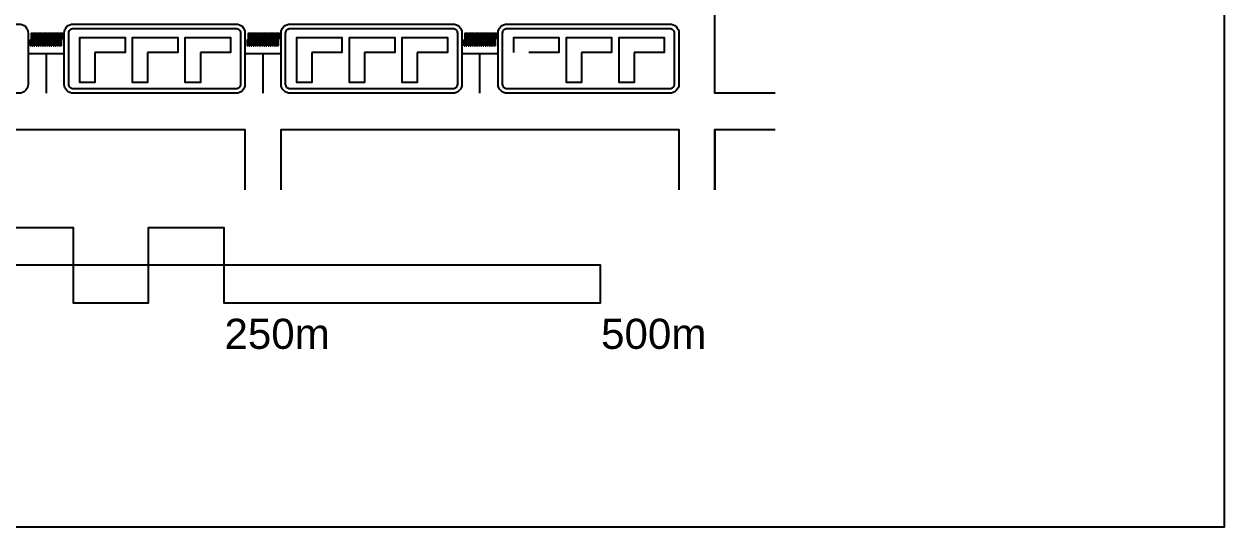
# Model space of a CAD drawing. Header units: millimetres. Extents: x 30 to 1399, y 0 to 1002.
# Drawn here: x 602 to 1399, y 79 to 413 of the extents above; entities that cross this region are included whole.
import ezdxf

# ---------------------------------------------------------------- set-up
doc = ezdxf.new("R2010")
doc.units = ezdxf.units.MM
doc.header["$LTSCALE"] = 0.1
doc.layers.add('buildings', color=255, linetype='Continuous')
doc.layers.add('lines', color=251, linetype='Continuous')
doc.styles.get("Standard").update_dxf_attribs({"font": 'arial.ttf'})

msp = doc.modelspace()

# ---------------------------------------------------------------- linework, layer by layer
msp.add_line((1061.17, 343.14), (1061.17, 303.14))
at = {"color": 7, "true_color": 0xffffff}
msp.add_lwpolyline([(97.75, 1001.97), (1399.06, 1001.97), (1399.06, 79.22), (97.75, 79.22)], close=True, dxfattribs=at)
for points in [[(1101.17, 367.14), (1061.17, 367.14), (1061.17, 551.14), (1101.17, 551.14)], [(485.17, 303.14), (485.17, 343.14), (749.17, 343.14), (749.17, 303.14)], [(773.17, 303.14), (773.17, 343.14), (1037.17, 343.14), (1037.17, 303.14)], [(1061.17, 303.14), (1061.17, 343.14), (1101.17, 343.14)], [(485.17, 253.14), (485.17, 278.14), (535.17, 278.14), (535.17, 228.14), (585.17, 228.14), (585.17, 278.14), (635.17, 278.14), (635.17, 228.14), (685.17, 228.14), (685.17, 278.14), (735.17, 278.14), (735.17, 228.14), (985.17, 228.14), (985.17, 253.14), (485.17, 253.14)]]:
    msp.add_lwpolyline(points)
at = {"color": 253}
msp.add_lwpolyline([(605.17, 407.14), (605.17, 373.14, -0.414214), (599.17, 367.14), (491.17, 367.14, -0.414214), (485.17, 373.14), (485.17, 407.14, -0.414214), (491.17, 413.14), (599.17, 413.14, -0.414214)], format="xyb", close=True, dxfattribs=at)
at = {"color": 40}
for points in [[(749.17, 407.14), (749.17, 373.14, -0.414214), (743.17, 367.14), (635.17, 367.14, -0.414214), (629.17, 373.14), (629.17, 407.14, -0.414214), (635.17, 413.14), (743.17, 413.14, -0.414214)], [(746.17, 407.14), (746.17, 373.14, -0.414214), (743.17, 370.14), (635.17, 370.14, -0.414214), (632.17, 373.14), (632.17, 407.14, -0.414214), (635.17, 410.14), (743.17, 410.14, -0.414214)], [(893.17, 407.14), (893.17, 373.14, -0.414214), (887.17, 367.14), (779.17, 367.14, -0.414214), (773.17, 373.14), (773.17, 407.14, -0.414214), (779.17, 413.14), (887.17, 413.14, -0.414214)], [(890.17, 407.14), (890.17, 373.14, -0.414214), (887.17, 370.14), (779.17, 370.14, -0.414214), (776.17, 373.14), (776.17, 407.14, -0.414214), (779.17, 410.14), (887.17, 410.14, -0.414214)], [(1037.17, 407.14), (1037.17, 373.14, -0.414214), (1031.17, 367.14), (923.17, 367.14, -0.414214), (917.17, 373.14), (917.17, 407.14, -0.414214), (923.17, 413.14), (1031.17, 413.14, -0.414214)], [(1034.17, 407.14), (1034.17, 373.14, -0.414214), (1031.17, 370.14), (923.17, 370.14, -0.414214), (920.17, 373.14), (920.17, 407.14, -0.414214), (923.17, 410.14), (1031.17, 410.14, -0.414214)]]:
    msp.add_lwpolyline(points, format="xyb", close=True, dxfattribs=at)
at = {"layer": 'buildings'}
for points in [[(639.53, 394.25), (639.53, 404.25), (669.53, 404.25), (669.53, 394.25), (649.53, 394.25)], [(649.53, 394.25), (649.53, 374.25), (639.53, 374.25), (639.53, 404.25), (649.53, 404.25)], [(674.53, 394.25), (674.53, 404.25), (704.53, 404.25), (704.53, 394.25), (684.53, 394.25)], [(684.53, 394.25), (684.53, 374.25), (674.53, 374.25), (674.53, 404.25), (684.53, 404.25)], [(709.53, 394.25), (709.53, 404.25), (739.53, 404.25), (739.53, 394.25), (719.53, 394.25)], [(719.53, 394.25), (719.53, 374.25), (709.53, 374.25), (709.53, 404.25), (719.53, 404.25)], [(783.53, 394.25), (783.53, 404.25), (813.53, 404.25), (813.53, 394.25), (793.53, 394.25)], [(793.53, 394.25), (793.53, 374.25), (783.53, 374.25), (783.53, 404.25), (793.53, 404.25)], [(818.53, 394.25), (818.53, 404.25), (848.53, 404.25), (848.53, 394.25), (828.53, 394.25)], [(828.53, 394.25), (828.53, 374.25), (818.53, 374.25), (818.53, 404.25), (828.53, 404.25)], [(853.53, 394.25), (853.53, 404.25), (883.53, 404.25), (883.53, 394.25), (863.53, 394.25)], [(863.53, 394.25), (863.53, 374.25), (853.53, 374.25), (853.53, 404.25), (863.53, 404.25)], [(927.53, 394.25), (927.53, 404.25), (957.53, 404.25), (957.53, 394.25), (937.53, 394.25)], [(962.53, 394.25), (962.53, 404.25), (992.53, 404.25), (992.53, 394.25), (972.53, 394.25)], [(972.53, 394.25), (972.53, 374.25), (962.53, 374.25), (962.53, 404.25), (972.53, 404.25)], [(997.53, 394.25), (997.53, 404.25), (1027.53, 404.25), (1027.53, 394.25), (1007.53, 394.25)], [(1007.53, 394.25), (1007.53, 374.25), (997.53, 374.25), (997.53, 404.25), (1007.53, 404.25)]]:
    msp.add_lwpolyline(points, dxfattribs=at)
at = {"layer": 'lines'}
for p, q in [((606.75, 398.64), (607.25, 398.64)), ((750.75, 398.64), (751.25, 398.64)), ((894.75, 398.64), (895.25, 398.64)), ((605.17, 393.64), (629.17, 393.64)), ((617.17, 393.64), (617.17, 367.14)), ((749.17, 393.64), (773.17, 393.64)), ((761.17, 367.14), (761.17, 393.64)), ((893.17, 393.64), (917.17, 393.64)), ((905.17, 367.14), (905.17, 393.64))]:
    msp.add_line(p, q, dxfattribs=at)
for points in [[(607.42, 403.14), (607.42, 407.14), (607.92, 407.14), (607.92, 403.14)], [(608.67, 403.14), (608.67, 407.14), (609.17, 407.14), (609.17, 403.14)], [(609.92, 403.14), (609.92, 407.14), (610.42, 407.14), (610.42, 403.14)], [(611.17, 403.14), (611.17, 407.14), (611.67, 407.14), (611.67, 403.14)], [(612.42, 403.14), (612.42, 407.14), (612.92, 407.14), (612.92, 403.14)], [(613.67, 403.14), (613.67, 407.14), (614.17, 407.14), (614.17, 403.14)], [(614.92, 403.14), (614.92, 407.14), (615.42, 407.14), (615.42, 403.14)], [(616.17, 403.14), (616.17, 407.14), (616.67, 407.14), (616.67, 403.14)], [(617.42, 403.14), (617.42, 407.14), (617.92, 407.14), (617.92, 403.14)], [(618.67, 403.14), (618.67, 407.14), (619.17, 407.14), (619.17, 403.14)], [(619.92, 403.14), (619.92, 407.14), (620.42, 407.14), (620.42, 403.14)], [(621.17, 403.14), (621.17, 407.14), (621.67, 407.14), (621.67, 403.14)], [(622.42, 403.14), (622.42, 407.14), (622.92, 407.14), (622.92, 403.14)], [(623.67, 403.14), (623.67, 407.14), (624.17, 407.14), (624.17, 403.14)], [(624.92, 403.14), (624.92, 407.14), (625.42, 407.14), (625.42, 403.14)], [(626.17, 403.14), (626.17, 407.14), (626.67, 407.14), (626.67, 403.14)], [(627.42, 403.14), (627.42, 407.14), (627.92, 407.14), (627.92, 403.14)], [(751.42, 403.14), (751.42, 407.14), (751.92, 407.14), (751.92, 403.14)], [(752.67, 403.14), (752.67, 407.14), (753.17, 407.14), (753.17, 403.14)], [(753.92, 403.14), (753.92, 407.14), (754.42, 407.14), (754.42, 403.14)], [(755.17, 403.14), (755.17, 407.14), (755.67, 407.14), (755.67, 403.14)], [(756.42, 403.14), (756.42, 407.14), (756.92, 407.14), (756.92, 403.14)], [(757.67, 403.14), (757.67, 407.14), (758.17, 407.14), (758.17, 403.14)], [(758.92, 403.14), (758.92, 407.14), (759.42, 407.14), (759.42, 403.14)], [(760.17, 403.14), (760.17, 407.14), (760.67, 407.14), (760.67, 403.14)], [(761.42, 403.14), (761.42, 407.14), (761.92, 407.14), (761.92, 403.14)], [(762.67, 403.14), (762.67, 407.14), (763.17, 407.14), (763.17, 403.14)], [(763.92, 403.14), (763.92, 407.14), (764.42, 407.14), (764.42, 403.14)], [(765.17, 403.14), (765.17, 407.14), (765.67, 407.14), (765.67, 403.14)], [(766.42, 403.14), (766.42, 407.14), (766.92, 407.14), (766.92, 403.14)], [(767.67, 403.14), (767.67, 407.14), (768.17, 407.14), (768.17, 403.14)], [(768.92, 403.14), (768.92, 407.14), (769.42, 407.14), (769.42, 403.14)], [(770.17, 403.14), (770.17, 407.14), (770.67, 407.14), (770.67, 403.14)], [(771.42, 403.14), (771.42, 407.14), (771.92, 407.14), (771.92, 403.14)], [(895.42, 403.14), (895.42, 407.14), (895.92, 407.14), (895.92, 403.14)], [(896.67, 403.14), (896.67, 407.14), (897.17, 407.14), (897.17, 403.14)], [(897.92, 403.14), (897.92, 407.14), (898.42, 407.14), (898.42, 403.14)], [(899.17, 403.14), (899.17, 407.14), (899.67, 407.14), (899.67, 403.14)], [(900.42, 403.14), (900.42, 407.14), (900.92, 407.14), (900.92, 403.14)], [(901.67, 403.14), (901.67, 407.14), (902.17, 407.14), (902.17, 403.14)], [(902.92, 403.14), (902.92, 407.14), (903.42, 407.14), (903.42, 403.14)], [(904.17, 403.14), (904.17, 407.14), (904.67, 407.14), (904.67, 403.14)], [(905.42, 403.14), (905.42, 407.14), (905.92, 407.14), (905.92, 403.14)], [(906.67, 403.14), (906.67, 407.14), (907.17, 407.14), (907.17, 403.14)], [(907.92, 403.14), (907.92, 407.14), (908.42, 407.14), (908.42, 403.14)], [(909.17, 403.14), (909.17, 407.14), (909.67, 407.14), (909.67, 403.14)], [(910.42, 403.14), (910.42, 407.14), (910.92, 407.14), (910.92, 403.14)], [(911.67, 403.14), (911.67, 407.14), (912.17, 407.14), (912.17, 403.14)], [(912.92, 403.14), (912.92, 407.14), (913.42, 407.14), (913.42, 403.14)], [(914.17, 403.14), (914.17, 407.14), (914.67, 407.14), (914.67, 403.14)], [(915.42, 403.14), (915.42, 407.14), (915.92, 407.14), (915.92, 403.14)], [(606.75, 398.64), (606.75, 402.64), (607.25, 402.64), (607.25, 398.64)], [(607.42, 403.14), (607.92, 403.14)], [(608, 398.64), (608, 402.64), (608.5, 402.64), (608.5, 398.64)], [(608, 398.64), (608.5, 398.64)], [(608.67, 403.14), (609.17, 403.14)], [(609.25, 398.64), (609.25, 402.64), (609.75, 402.64), (609.75, 398.64)], [(609.25, 398.64), (609.75, 398.64)], [(609.92, 403.14), (610.42, 403.14)], [(610.5, 398.64), (610.5, 402.64), (611, 402.64), (611, 398.64)], [(610.5, 398.64), (611, 398.64)], [(611.17, 403.14), (611.67, 403.14)], [(611.75, 398.64), (611.75, 402.64), (612.25, 402.64), (612.25, 398.64)], [(611.75, 398.64), (612.25, 398.64)], [(612.42, 403.14), (612.92, 403.14)], [(613, 398.64), (613, 402.64), (613.5, 402.64), (613.5, 398.64)], [(613, 398.64), (613.5, 398.64)], [(613.67, 403.14), (614.17, 403.14)], [(614.25, 398.64), (614.25, 402.64), (614.75, 402.64), (614.75, 398.64)], [(614.25, 398.64), (614.75, 398.64)], [(614.92, 403.14), (615.42, 403.14)], [(615.5, 398.64), (615.5, 402.64), (616, 402.64), (616, 398.64)], [(615.5, 398.64), (616, 398.64)], [(616.17, 403.14), (616.67, 403.14)], [(616.75, 398.64), (616.75, 402.64), (617.25, 402.64), (617.25, 398.64)], [(616.75, 398.64), (617.25, 398.64)], [(617.42, 403.14), (617.92, 403.14)], [(618, 398.64), (618, 402.64), (618.5, 402.64), (618.5, 398.64)], [(618, 398.64), (618.5, 398.64)], [(618.67, 403.14), (619.17, 403.14)], [(619.25, 398.64), (619.25, 402.64), (619.75, 402.64), (619.75, 398.64)], [(619.25, 398.64), (619.75, 398.64)], [(619.92, 403.14), (620.42, 403.14)], [(620.5, 398.64), (620.5, 402.64), (621, 402.64), (621, 398.64)], [(620.5, 398.64), (621, 398.64)], [(621.17, 403.14), (621.67, 403.14)], [(621.75, 398.64), (621.75, 402.64), (622.25, 402.64), (622.25, 398.64)], [(621.75, 398.64), (622.25, 398.64)], [(622.42, 403.14), (622.92, 403.14)], [(623, 398.64), (623, 402.64), (623.5, 402.64), (623.5, 398.64)], [(623, 398.64), (623.5, 398.64)], [(623.67, 403.14), (624.17, 403.14)], [(624.25, 398.64), (624.25, 402.64), (624.75, 402.64), (624.75, 398.64)], [(624.25, 398.64), (624.75, 398.64)], [(624.92, 403.14), (625.42, 403.14)], [(625.5, 398.64), (625.5, 402.64), (626, 402.64), (626, 398.64)], [(625.5, 398.64), (626, 398.64)], [(626.17, 403.14), (626.67, 403.14)], [(626.75, 398.64), (626.75, 402.64), (627.25, 402.64), (627.25, 398.64)], [(626.75, 398.64), (627.25, 398.64)], [(627.42, 403.14), (627.92, 403.14)], [(750.75, 398.64), (750.75, 402.64), (751.25, 402.64), (751.25, 398.64)], [(751.42, 403.14), (751.92, 403.14)], [(752, 398.64), (752, 402.64), (752.5, 402.64), (752.5, 398.64)], [(752, 398.64), (752.5, 398.64)], [(752.67, 403.14), (753.17, 403.14)], [(753.25, 398.64), (753.25, 402.64), (753.75, 402.64), (753.75, 398.64)], [(753.25, 398.64), (753.75, 398.64)], [(753.92, 403.14), (754.42, 403.14)], [(754.5, 398.64), (754.5, 402.64), (755, 402.64), (755, 398.64)], [(754.5, 398.64), (755, 398.64)], [(755.17, 403.14), (755.67, 403.14)], [(755.75, 398.64), (755.75, 402.64), (756.25, 402.64), (756.25, 398.64)], [(755.75, 398.64), (756.25, 398.64)], [(756.42, 403.14), (756.92, 403.14)], [(757, 398.64), (757, 402.64), (757.5, 402.64), (757.5, 398.64)], [(757, 398.64), (757.5, 398.64)], [(757.67, 403.14), (758.17, 403.14)], [(758.25, 398.64), (758.25, 402.64), (758.75, 402.64), (758.75, 398.64)], [(758.25, 398.64), (758.75, 398.64)], [(758.92, 403.14), (759.42, 403.14)], [(759.5, 398.64), (759.5, 402.64), (760, 402.64), (760, 398.64)], [(759.5, 398.64), (760, 398.64)], [(760.17, 403.14), (760.67, 403.14)], [(760.75, 398.64), (760.75, 402.64), (761.25, 402.64), (761.25, 398.64)], [(760.75, 398.64), (761.25, 398.64)], [(761.42, 403.14), (761.92, 403.14)], [(762, 398.64), (762, 402.64), (762.5, 402.64), (762.5, 398.64)], [(762, 398.64), (762.5, 398.64)], [(762.67, 403.14), (763.17, 403.14)], [(763.25, 398.64), (763.25, 402.64), (763.75, 402.64), (763.75, 398.64)], [(763.25, 398.64), (763.75, 398.64)], [(763.92, 403.14), (764.42, 403.14)], [(764.5, 398.64), (764.5, 402.64), (765, 402.64), (765, 398.64)], [(764.5, 398.64), (765, 398.64)], [(765.17, 403.14), (765.67, 403.14)], [(765.75, 398.64), (765.75, 402.64), (766.25, 402.64), (766.25, 398.64)], [(765.75, 398.64), (766.25, 398.64)], [(766.42, 403.14), (766.92, 403.14)], [(767, 398.64), (767, 402.64), (767.5, 402.64), (767.5, 398.64)], [(767, 398.64), (767.5, 398.64)], [(767.67, 403.14), (768.17, 403.14)], [(768.25, 398.64), (768.25, 402.64), (768.75, 402.64), (768.75, 398.64)], [(768.25, 398.64), (768.75, 398.64)], [(768.92, 403.14), (769.42, 403.14)], [(769.5, 398.64), (769.5, 402.64), (770, 402.64), (770, 398.64)], [(769.5, 398.64), (770, 398.64)], [(770.17, 403.14), (770.67, 403.14)], [(770.75, 398.64), (770.75, 402.64), (771.25, 402.64), (771.25, 398.64)], [(770.75, 398.64), (771.25, 398.64)], [(771.42, 403.14), (771.92, 403.14)], [(894.75, 398.64), (894.75, 402.64), (895.25, 402.64), (895.25, 398.64)], [(895.42, 403.14), (895.92, 403.14)], [(896, 398.64), (896, 402.64), (896.5, 402.64), (896.5, 398.64)], [(896, 398.64), (896.5, 398.64)], [(896.67, 403.14), (897.17, 403.14)], [(897.25, 398.64), (897.25, 402.64), (897.75, 402.64), (897.75, 398.64)], [(897.25, 398.64), (897.75, 398.64)], [(897.92, 403.14), (898.42, 403.14)], [(898.5, 398.64), (898.5, 402.64), (899, 402.64), (899, 398.64)], [(898.5, 398.64), (899, 398.64)], [(899.17, 403.14), (899.67, 403.14)], [(899.75, 398.64), (899.75, 402.64), (900.25, 402.64), (900.25, 398.64)], [(899.75, 398.64), (900.25, 398.64)], [(900.42, 403.14), (900.92, 403.14)], [(901, 398.64), (901, 402.64), (901.5, 402.64), (901.5, 398.64)], [(901, 398.64), (901.5, 398.64)], [(901.67, 403.14), (902.17, 403.14)], [(902.25, 398.64), (902.25, 402.64), (902.75, 402.64), (902.75, 398.64)], [(902.25, 398.64), (902.75, 398.64)], [(902.92, 403.14), (903.42, 403.14)], [(903.5, 398.64), (903.5, 402.64), (904, 402.64), (904, 398.64)], [(903.5, 398.64), (904, 398.64)], [(904.17, 403.14), (904.67, 403.14)], [(904.75, 398.64), (904.75, 402.64), (905.25, 402.64), (905.25, 398.64)], [(904.75, 398.64), (905.25, 398.64)], [(905.42, 403.14), (905.92, 403.14)], [(906, 398.64), (906, 402.64), (906.5, 402.64), (906.5, 398.64)], [(906, 398.64), (906.5, 398.64)], [(906.67, 403.14), (907.17, 403.14)], [(907.25, 398.64), (907.25, 402.64), (907.75, 402.64), (907.75, 398.64)], [(907.25, 398.64), (907.75, 398.64)], [(907.92, 403.14), (908.42, 403.14)], [(908.5, 398.64), (908.5, 402.64), (909, 402.64), (909, 398.64)], [(908.5, 398.64), (909, 398.64)], [(909.17, 403.14), (909.67, 403.14)], [(909.75, 398.64), (909.75, 402.64), (910.25, 402.64), (910.25, 398.64)], [(909.75, 398.64), (910.25, 398.64)], [(910.42, 403.14), (910.92, 403.14)], [(911, 398.64), (911, 402.64), (911.5, 402.64), (911.5, 398.64)], [(911, 398.64), (911.5, 398.64)], [(911.67, 403.14), (912.17, 403.14)], [(912.25, 398.64), (912.25, 402.64), (912.75, 402.64), (912.75, 398.64)], [(912.25, 398.64), (912.75, 398.64)], [(912.92, 403.14), (913.42, 403.14)], [(913.5, 398.64), (913.5, 402.64), (914, 402.64), (914, 398.64)], [(913.5, 398.64), (914, 398.64)], [(914.17, 403.14), (914.67, 403.14)], [(914.75, 398.64), (914.75, 402.64), (915.25, 402.64), (915.25, 398.64)], [(914.75, 398.64), (915.25, 398.64)], [(915.42, 403.14), (915.92, 403.14)]]:
    msp.add_lwpolyline(points, dxfattribs=at)

# ---------------------------------------------------------------- texts
at = {"char_height": 20, "attachment_point": 1}
for s, insert in [('250m', (735.56, 217.48)), ('500m', (985.56, 217.48))]:
    msp.add_mtext_dynamic_manual_height_columns(s, width=91.4353, gutter_width=12.5, heights=[0], dxfattribs=dict(at, insert=insert))

doc.saveas('drawing.dxf')
